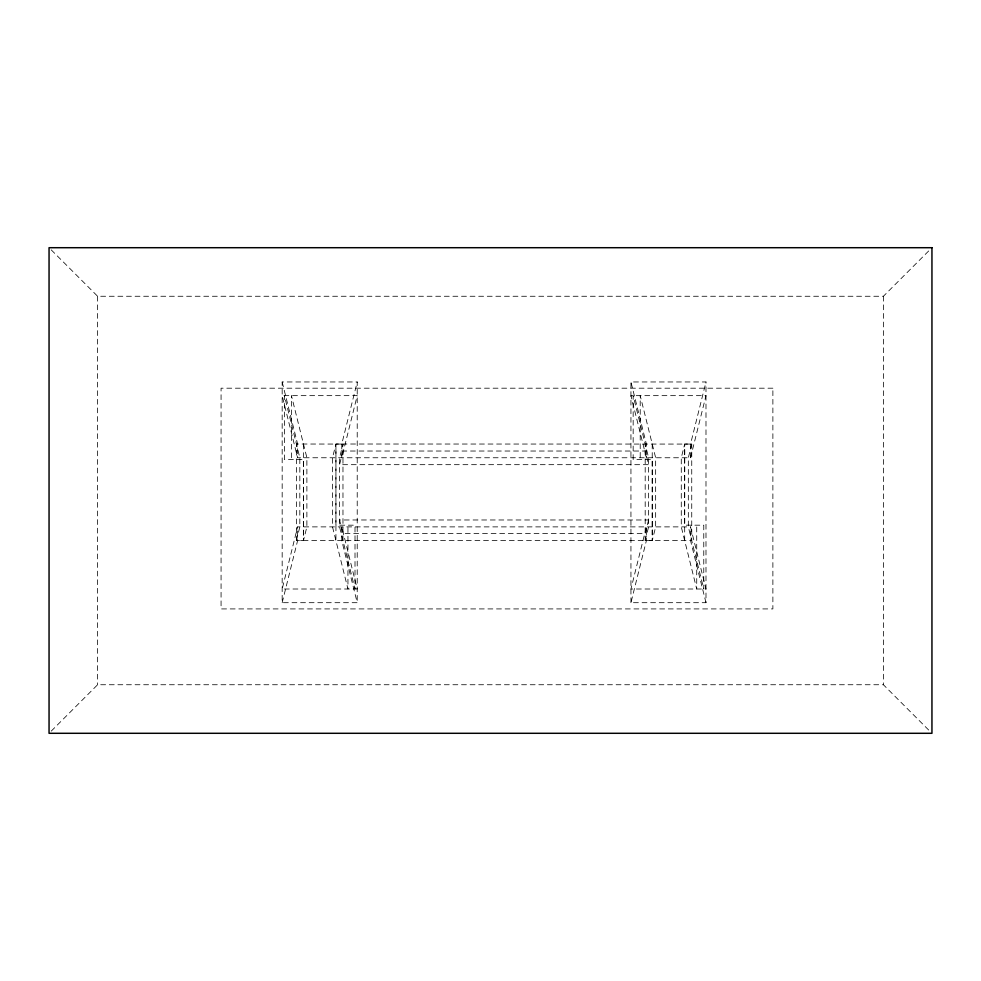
<?xml version="1.0" encoding="UTF-8"?>
<svg xmlns="http://www.w3.org/2000/svg" width="981" height="981" viewBox="0 0 981 981"><rect width="100%" height="100%" fill="white"/><g stroke="black" fill="none" stroke-linecap="round" stroke-linejoin="round"><path stroke-width="0.74" stroke-dasharray="4.91 3.68" d="M303.485 444.099L303.46 540.629L296.421 540.556L296.421 444.013L284.392 395.65L284.392 459.464L303.472 459.464L303.46 540.629L306.881 526.883L306.881 457.759L291.443 395.65L291.443 459.464M684.689 540.629L684.701 444.013L691.74 444.099L691.74 540.629L703.769 589.005L703.769 525.178L684.689 525.178L684.701 444.013L681.28 457.759L681.28 526.883L696.718 589.005L696.718 525.178M630.942 602.69L630.942 381.965L705.989 381.965L705.989 602.69L630.942 602.69L646.393 540.568L646.393 526.883L630.942 589.005L705.989 589.005L690.538 526.883L297.623 526.883L282.172 589.005L357.219 589.005L341.768 526.883L341.768 540.568L357.219 602.69L282.172 602.69L282.172 381.965L357.219 381.965L357.219 602.69M296.421 540.556L299.83 526.883L299.83 457.759L296.421 444.013L341.768 444.074L357.219 381.965M282.172 602.69L297.623 540.568L297.623 526.883M645.191 540.531L648.588 526.883L648.588 457.686L633.162 395.65L633.162 459.464L652.242 459.464L652.23 540.629L645.191 540.531L645.191 444.013M341.768 444.074L341.768 457.759L357.219 395.65L282.172 395.65L297.623 457.759L690.538 457.759L690.538 444.074L705.989 381.965M691.74 444.099L688.331 457.759L688.331 526.883L691.74 540.629L297.623 540.568M690.538 457.759L705.989 395.65L630.942 395.65L646.393 457.759L646.393 444.074L630.942 381.965M51.208 731.139L97.609 684.738L883.39 684.738L930.871 732.218M51.208 249.861L97.609 296.262L883.39 296.262L930.871 248.782M690.538 444.074L335.931 444.013L332.51 457.759L332.51 526.883L347.948 589.005L347.948 525.178M705.989 602.69L690.538 540.568L690.538 526.883M282.172 381.965L297.623 444.074L297.623 457.759M883.39 296.262L883.39 684.738M652.23 444.013L652.23 540.629L655.651 526.883L655.651 457.759L640.213 395.65L640.213 459.464M342.97 540.629L342.97 444.123L339.573 457.759L339.573 526.956L355.012 589.005L355.012 525.178L335.919 525.178L335.931 444.013L335.931 540.629M97.609 296.262L97.609 684.738M342.97 451.027L339.573 464.675L648.588 464.675L645.191 451.027L342.97 451.027M648.588 519.979L645.191 533.615L342.97 533.615L339.573 519.979L648.588 519.979M772.881 388.194L221.068 388.194L221.068 608.919L772.881 608.919L772.881 388.194"/><path stroke-width="1.47" d="M931.95 247.703L49.05 247.703L49.05 733.298L931.95 733.298L931.95 247.703"/></g></svg>
